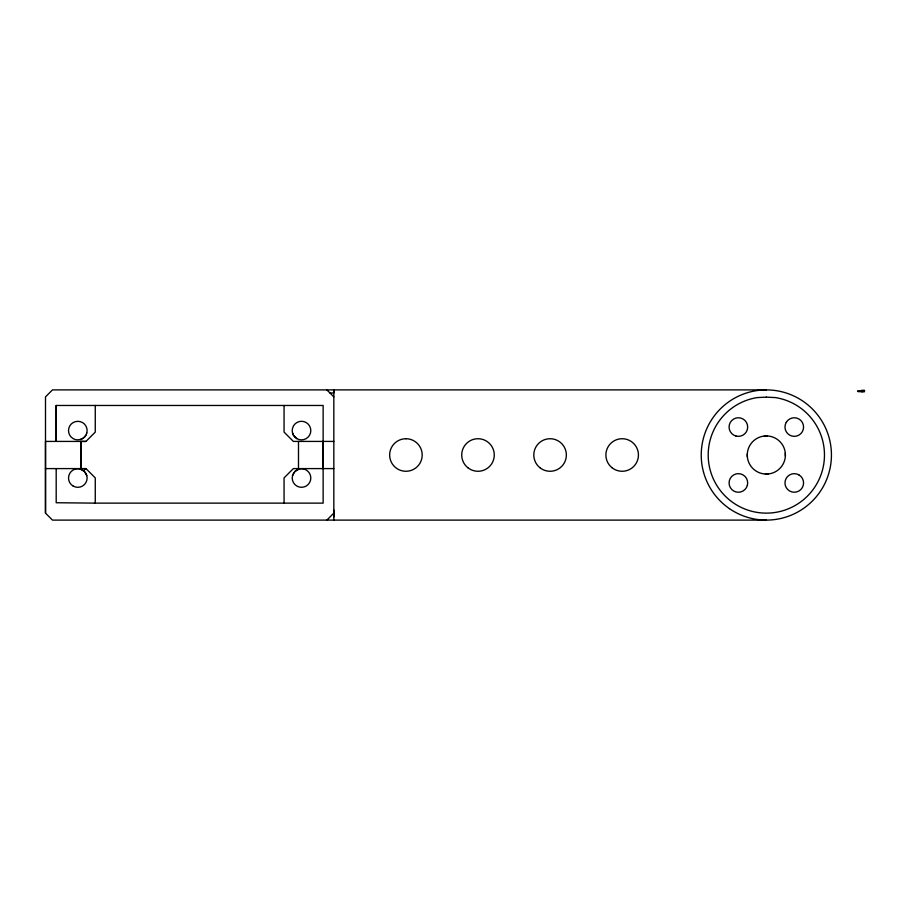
<?xml version="1.0" encoding="UTF-8"?>
<svg xmlns="http://www.w3.org/2000/svg" width="910" height="910" viewBox="0 0 910 910"><rect width="100%" height="100%" fill="white"/><g stroke="black" fill="none" stroke-linecap="round" stroke-linejoin="round"><path stroke-width="1.36" d="M766.334 520.111L52.473 520.111L45.5 513.126L45.5 396.874L52.473 389.889L766.334 389.889M56.192 405.473L56.192 441.418L56.192 405.473L323.141 405.473L323.141 503.128L94.435 503.128M80.842 441.418L80.842 468.582L80.842 441.418L85.961 441.418L95.266 432.113L95.266 405.473M323.141 468.593L323.141 441.418M333.834 517.085L333.834 510.112M862.225 391.493L862.225 390.515M864.216 391.311L864.182 390.515M86.803 432.989A9.305 9.305 0 0 0 82.469 422.524C78.897 420.488 74.165 421.114 71.242 424.003A9.305 9.305 0 0 0 73.175 438.643C78.215 441.68 85.381 438.711 86.803 432.989M292.531 475.611L294.931 471.448L299.106 469.037A9.305 9.305 0 0 1 310.492 480.423A9.305 9.305 0 0 1 294.942 484.598A9.305 9.305 0 0 1 299.106 469.037M326.861 520.111L333.834 513.126M861.85 390.367L861.85 391.664M83.436 470.709L85.961 468.593L95.266 477.887L95.266 503.128L56.192 502.741L56.192 468.593M330.046 393.086L333.834 392.915L333.834 389.889L333.834 520.111M764.366 436.038L767.357 435.958M765.31 474.042L768.302 473.962M864.5 390.458L857.516 390.913L858.107 391.664L864.409 391.664L864.5 390.458L861.759 390.515L861.759 391.573M861.759 391.493L864.5 391.493M85.961 441.418L45.5 441.418L45.5 513.126M333.834 441.418L293.373 441.418L284.068 432.113L284.068 405.473M45.5 468.593L85.961 468.593M333.834 468.593L293.373 468.593L284.068 477.887L284.068 503.128M80.228 469.037L84.403 471.448L86.803 475.611M296.865 438.643L293.452 435.23L292.531 432.989M326.861 389.889L333.834 396.874M785.296 453.032L785.375 456.024A19.065 19.065 0 0 1 755.926 470.971A19.065 19.065 0 0 1 757.7 437.994A19.065 19.065 0 0 1 785.375 456.024M747.292 453.976L747.372 456.968M862.157 390.515L862.157 391.482M298.491 441.418L298.491 468.582M85.881 435.23A9.305 9.305 0 0 1 80.228 439.564M747.36 485.36L746.439 487.601A9.305 9.305 0 0 1 731.799 489.523A9.305 9.305 0 0 1 733.733 474.895L735.974 473.962A9.305 9.305 0 0 1 747.36 485.36M786.229 422.399L785.296 424.64A9.305 9.305 0 0 0 796.694 436.038L798.934 435.105A9.305 9.305 0 0 0 800.857 420.477A9.305 9.305 0 0 0 786.229 422.399M405.917 438.722L403.369 438.927A16.278 16.278 0 0 0 400.889 470.481L403.369 471.073A16.278 16.278 0 0 0 422.195 455L421.99 452.452A16.278 16.278 0 0 0 405.917 438.722M766.334 397.147L757.234 397.579A58.126 58.126 0 0 0 717.581 486.657A58.126 58.126 0 0 0 815.087 486.657A58.126 58.126 0 0 0 775.422 397.579L766.334 397.147M735.974 436.038L733.733 435.105A9.305 9.305 0 0 1 731.799 420.477A9.305 9.305 0 0 1 746.439 422.399L747.36 424.64A9.305 9.305 0 0 1 735.974 436.038M798.934 474.895L796.694 473.962A9.305 9.305 0 0 0 785.296 485.36L786.229 487.601A9.305 9.305 0 0 0 800.857 489.523A9.305 9.305 0 0 0 798.934 474.895M467.751 467.649A16.278 16.278 0 0 0 494.073 457.548A16.278 16.278 0 0 0 472.165 439.803A16.278 16.278 0 0 0 467.751 467.649M729.456 508.656A65.111 65.111 0 0 0 831.239 460.107A65.111 65.111 0 0 0 738.306 396.237A65.111 65.111 0 0 0 729.456 508.656M611.918 467.649A16.278 16.278 0 0 0 638.24 457.548A16.278 16.278 0 0 0 616.332 439.803A16.278 16.278 0 0 0 611.918 467.649M539.835 467.649A16.278 16.278 0 0 0 566.157 457.548A16.278 16.278 0 0 0 544.248 439.803A16.278 16.278 0 0 0 539.835 467.649M294.931 437.164A9.305 9.305 0 0 0 310.492 432.989A9.305 9.305 0 0 0 299.106 421.603A9.305 9.305 0 0 0 294.931 437.164M73.164 486.076A9.305 9.305 0 0 0 87.121 478.023A9.305 9.305 0 0 0 73.175 469.969A9.305 9.305 0 0 0 73.164 486.076"/></g></svg>
